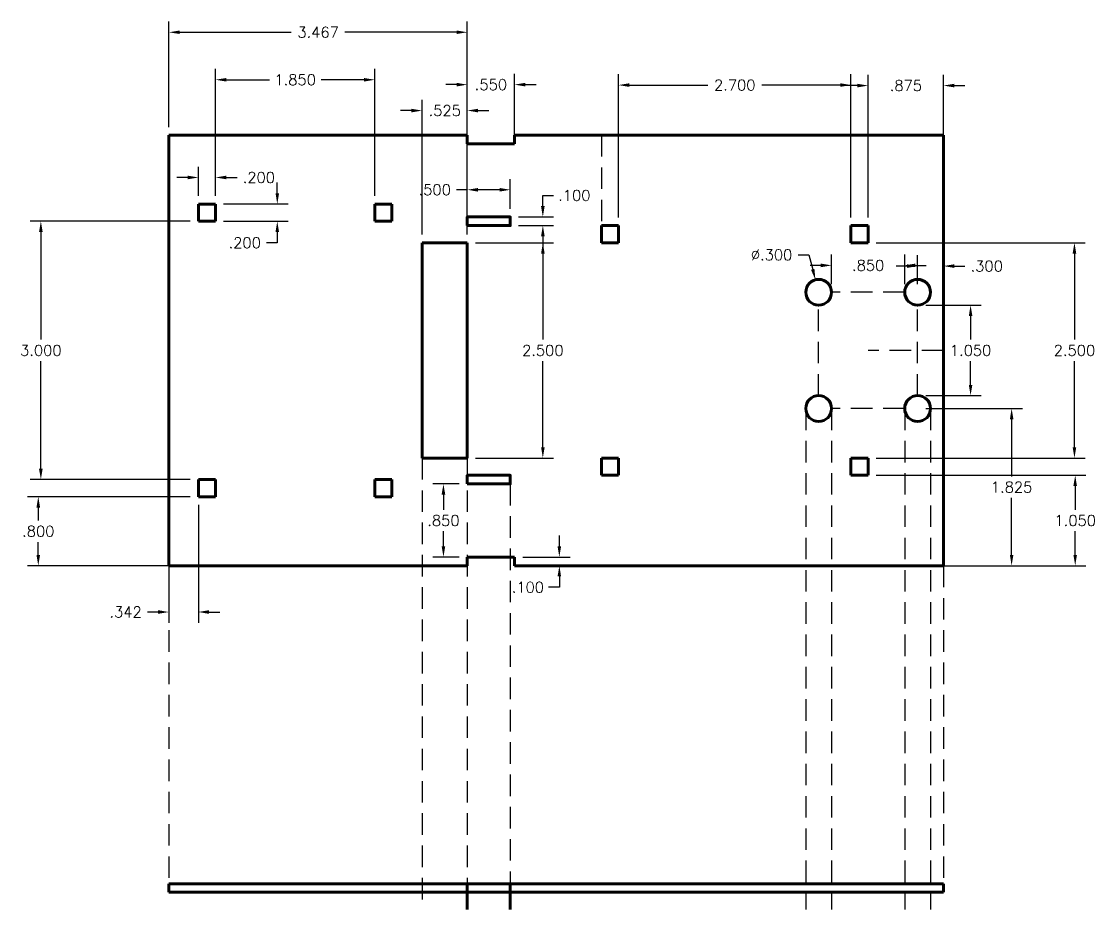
# Model space of a CAD drawing. Header units: inches. Extents: x 3 to 146, y -11 to 37.
# Drawn here: x 73.27 to 85.74, y 15.88 to 26.2 of the extents above; entities that cross this region are included whole.
import ezdxf

# ---------------------------------------------------------------- set-up
doc = ezdxf.new("R2010")
doc.units = ezdxf.units.IN
doc.header["$MEASUREMENT"] = 0
doc.linetypes.add('HIDDEN', pattern=[0.375, 0.25, -0.125])
doc.layers.get('Defpoints').update_dxf_attribs({"lineweight": 30})
doc.layers.add('1.007_TEXT_AND_DIMENSIONS', color=7, linetype='HIDDEN', lineweight=30)
doc.layers.add('1.011_OBJECT', color=11, linetype='Continuous', lineweight=60)
doc.styles.add('ME102-simplex', font='simplex.shx')
doc.dimstyles.new('ME102-inch', dxfattribs={"dimtxt": 0.125, "dimasz": 0.125, "dimexe": 0.125, "dimexo": 0.09375, "dimgap": 0.0625, "dimtad": 0, "dimtih": 1, "dimtoh": 1, "dimdec": 3, "dimzin": 4, "dimdsep": 46, "dimtxsty": 'ME102-simplex', "dimcen": 0, "dimadec": 3, "dimazin": 0, "dimtfac": 1, "dimtdec": 3, "dimtofl": 0, "dimtmove": 0, "dimatfit": 3, "dimfxl": 1, "dimtolj": 1, "dimtzin": 4, "dimarcsym": 0})

# ---------------------------------------------------------------- blocks, each defined once
blk = doc.blocks.new('*D6')
at = {"layer": '1.007_TEXT_AND_DIMENSIONS', "color": 0, "linetype": 'ByBlock', "lineweight": -2, "transparency": 16777216}
for p, q in [((75.322, 24.171), (75.322, 24.51)), ((75.522, 24.171), (75.522, 24.51)), ((75.197, 24.385), (75.072, 24.385)), ((75.647, 24.385), (75.772, 24.385))]:
    blk.add_line(p, q, dxfattribs=at)
at = {"layer": '1.007_TEXT_AND_DIMENSIONS', "color": 0, "transparency": 16777216}
for points in [[(75.197, 24.406), (75.197, 24.364), (75.322, 24.385)], [(75.647, 24.406), (75.647, 24.364), (75.522, 24.385)]]:
    blk.add_solid(points, dxfattribs=at)
at = {"layer": 'Defpoints', "color": 0, "transparency": 16777216}
for p in [(75.522, 24.385), (75.322, 24.077), (75.522, 24.077)]:
    blk.add_point(p, dxfattribs=at)
at = {"layer": '1.007_TEXT_AND_DIMENSIONS', "color": 0, "transparency": 16777216, "insert": (76.025, 24.385), "char_height": 0.125, "attachment_point": 5, "style": 'ME102-simplex'}
blk.add_mtext('\\A1;.200', dxfattribs=at)
blk = doc.blocks.new('*D7')
at = {"layer": '1.007_TEXT_AND_DIMENSIONS', "color": 0, "linetype": 'ByBlock', "lineweight": -2, "transparency": 16777216}
for p, q in [((76.239, 24.202), (76.239, 24.327)), ((75.616, 24.077), (76.364, 24.077)), ((75.616, 23.877), (76.364, 23.877)), ((76.239, 23.752), (76.239, 23.627)), ((76.239, 23.627), (76.114, 23.627))]:
    blk.add_line(p, q, dxfattribs=at)
at = {"layer": '1.007_TEXT_AND_DIMENSIONS', "color": 0, "transparency": 16777216}
for points in [[(76.219, 24.202), (76.26, 24.202), (76.239, 24.077)], [(76.219, 23.752), (76.26, 23.752), (76.239, 23.877)]]:
    blk.add_solid(points, dxfattribs=at)
at = {"layer": 'Defpoints', "color": 0, "transparency": 16777216}
for p in [(75.522, 24.077), (75.522, 23.877), (76.239, 23.877)]:
    blk.add_point(p, dxfattribs=at)
at = {"layer": '1.007_TEXT_AND_DIMENSIONS', "color": 0, "transparency": 16777216, "insert": (75.861, 23.627), "char_height": 0.125, "attachment_point": 5, "style": 'ME102-simplex'}
blk.add_mtext('\\A1;.200', dxfattribs=at)
blk = doc.blocks.new('*D8')
at = {"layer": '1.007_TEXT_AND_DIMENSIONS', "color": 0, "linetype": 'ByBlock', "lineweight": -2, "transparency": 16777216}
for p, q in [((77.922, 23.721), (77.922, 25.287)), ((78.447, 23.721), (78.447, 25.287)), ((77.797, 25.162), (77.672, 25.162)), ((78.572, 25.162), (78.697, 25.162))]:
    blk.add_line(p, q, dxfattribs=at)
at = {"layer": '1.007_TEXT_AND_DIMENSIONS', "color": 0, "transparency": 16777216}
for points in [[(77.797, 25.183), (77.797, 25.141), (77.922, 25.162)], [(78.572, 25.183), (78.572, 25.141), (78.447, 25.162)]]:
    blk.add_solid(points, dxfattribs=at)
at = {"layer": 'Defpoints', "color": 0, "transparency": 16777216}
for p in [(78.447, 25.162), (77.922, 23.627), (78.447, 23.627)]:
    blk.add_point(p, dxfattribs=at)
at = {"layer": '1.007_TEXT_AND_DIMENSIONS', "color": 0, "transparency": 16777216, "insert": (78.185, 25.162), "char_height": 0.125, "attachment_point": 5, "style": 'ME102-simplex'}
blk.add_mtext('\\A1;.525', dxfattribs=at)
blk = doc.blocks.new('*D9')
at = {"layer": '1.007_TEXT_AND_DIMENSIONS', "color": 0, "linetype": 'ByBlock', "lineweight": -2, "transparency": 16777216}
for p, q in [((78.541, 23.627), (79.45, 23.627)), ((79.325, 23.502), (79.325, 22.502)), ((79.325, 21.252), (79.325, 22.252)), ((78.541, 21.127), (79.45, 21.127))]:
    blk.add_line(p, q, dxfattribs=at)
at = {"layer": '1.007_TEXT_AND_DIMENSIONS', "color": 0, "transparency": 16777216}
for points in [[(79.305, 23.502), (79.346, 23.502), (79.325, 23.627)], [(79.305, 21.252), (79.346, 21.252), (79.325, 21.127)]]:
    blk.add_solid(points, dxfattribs=at)
at = {"layer": 'Defpoints', "color": 0, "transparency": 16777216}
for p in [(78.447, 23.627), (79.325, 23.627), (78.447, 21.127)]:
    blk.add_point(p, dxfattribs=at)
at = {"layer": '1.007_TEXT_AND_DIMENSIONS', "color": 0, "transparency": 16777216, "insert": (79.325, 22.377), "char_height": 0.125, "attachment_point": 5, "style": 'ME102-simplex'}
blk.add_mtext('\\A1;2.500', dxfattribs=at)
blk = doc.blocks.new('*D10')
at = {"layer": '1.007_TEXT_AND_DIMENSIONS', "color": 0, "linetype": 'ByBlock', "lineweight": -2, "transparency": 16777216}
for p, q in [((79.325, 24.052), (79.325, 24.177)), ((79.325, 24.177), (79.45, 24.177)), ((79.041, 23.927), (79.45, 23.927)), ((79.041, 23.827), (79.45, 23.827)), ((79.325, 23.702), (79.325, 23.577))]:
    blk.add_line(p, q, dxfattribs=at)
at = {"layer": '1.007_TEXT_AND_DIMENSIONS', "color": 0, "transparency": 16777216}
for points in [[(79.304, 24.052), (79.346, 24.052), (79.325, 23.927)], [(79.304, 23.702), (79.346, 23.702), (79.325, 23.827)]]:
    blk.add_solid(points, dxfattribs=at)
at = {"layer": 'Defpoints', "color": 0, "transparency": 16777216}
for p in [(78.947, 23.927), (78.947, 23.827), (79.325, 23.927)]:
    blk.add_point(p, dxfattribs=at)
at = {"layer": '1.007_TEXT_AND_DIMENSIONS', "color": 0, "transparency": 16777216, "insert": (79.691, 24.177), "char_height": 0.125, "attachment_point": 5, "style": 'ME102-simplex'}
blk.add_mtext('\\A1;.100', dxfattribs=at)
blk = doc.blocks.new('*D11')
at = {"layer": '1.007_TEXT_AND_DIMENSIONS', "color": 0, "linetype": 'ByBlock', "lineweight": -2, "transparency": 16777216}
for p, q in [((78.447, 24.021), (78.447, 24.367)), ((78.947, 24.021), (78.947, 24.367)), ((78.447, 24.242), (78.322, 24.242)), ((78.822, 24.242), (78.572, 24.242))]:
    blk.add_line(p, q, dxfattribs=at)
at = {"layer": '1.007_TEXT_AND_DIMENSIONS', "color": 0, "transparency": 16777216}
for points in [[(78.572, 24.263), (78.572, 24.221), (78.447, 24.242)], [(78.822, 24.263), (78.822, 24.221), (78.947, 24.242)]]:
    blk.add_solid(points, dxfattribs=at)
at = {"layer": 'Defpoints', "color": 0, "transparency": 16777216}
for p in [(78.447, 24.242), (78.447, 23.927), (78.947, 23.927)]:
    blk.add_point(p, dxfattribs=at)
at = {"layer": '1.007_TEXT_AND_DIMENSIONS', "color": 0, "transparency": 16777216, "insert": (78.069, 24.242), "char_height": 0.125, "attachment_point": 5, "style": 'ME102-simplex'}
blk.add_mtext('\\A1;.500', dxfattribs=at)
blk = doc.blocks.new('*D12')
at = {"layer": '1.007_TEXT_AND_DIMENSIONS', "color": 0, "linetype": 'ByBlock', "lineweight": -2, "transparency": 16777216}
for p, q in [((82.292, 23.487), (82.417, 23.487)), ((82.417, 23.487), (82.461, 23.318))]:
    blk.add_line(p, q, dxfattribs=at)
at = {"layer": '1.007_TEXT_AND_DIMENSIONS', "color": 0, "transparency": 16777216}
blk.add_solid([(82.481, 23.323), (82.441, 23.313), (82.492, 23.197)], dxfattribs=at)
at = {"layer": 'Defpoints', "color": 0, "transparency": 16777216}
for p in [(82.492, 23.197), (82.568, 22.907)]:
    blk.add_point(p, dxfattribs=at)
at = {"layer": '1.007_TEXT_AND_DIMENSIONS', "color": 0, "transparency": 16777216, "insert": (81.983, 23.487), "char_height": 0.125, "attachment_point": 5, "style": 'ME102-simplex'}
blk.add_mtext('\\A1;∅.300', dxfattribs=at)
blk = doc.blocks.new('*D13')
at = {"layer": '1.007_TEXT_AND_DIMENSIONS', "color": 0, "linetype": 'ByBlock', "lineweight": -2, "transparency": 16777216}
for p, q in [((82.68, 23.146), (82.68, 23.489)), ((83.53, 23.146), (83.53, 23.489)), ((82.555, 23.364), (82.43, 23.364)), ((83.655, 23.364), (83.78, 23.364))]:
    blk.add_line(p, q, dxfattribs=at)
at = {"layer": '1.007_TEXT_AND_DIMENSIONS', "color": 0, "transparency": 16777216}
for points in [[(82.555, 23.385), (82.555, 23.343), (82.68, 23.364)], [(83.655, 23.385), (83.655, 23.343), (83.53, 23.364)]]:
    blk.add_solid(points, dxfattribs=at)
at = {"layer": 'Defpoints', "color": 0, "transparency": 16777216}
for p in [(82.68, 23.364), (82.68, 23.052), (83.53, 23.052)]:
    blk.add_point(p, dxfattribs=at)
at = {"layer": '1.007_TEXT_AND_DIMENSIONS', "color": 0, "transparency": 16777216, "insert": (83.105, 23.364), "char_height": 0.125, "attachment_point": 5, "style": 'ME102-simplex'}
blk.add_mtext('\\A1;.850', dxfattribs=at)
blk = doc.blocks.new('*D14')
at = {"layer": '1.007_TEXT_AND_DIMENSIONS', "color": 0, "linetype": 'ByBlock', "lineweight": -2, "transparency": 16777216}
for p, q in [((83.774, 22.902), (84.42, 22.902)), ((84.295, 22.777), (84.295, 22.502)), ((84.295, 21.977), (84.295, 22.252)), ((83.774, 21.852), (84.42, 21.852))]:
    blk.add_line(p, q, dxfattribs=at)
at = {"layer": '1.007_TEXT_AND_DIMENSIONS', "color": 0, "transparency": 16777216}
for points in [[(84.275, 22.777), (84.316, 22.777), (84.295, 22.902)], [(84.275, 21.977), (84.316, 21.977), (84.295, 21.852)]]:
    blk.add_solid(points, dxfattribs=at)
at = {"layer": 'Defpoints', "color": 0, "transparency": 16777216}
for p in [(83.68, 22.902), (84.295, 22.902), (83.68, 21.852)]:
    blk.add_point(p, dxfattribs=at)
at = {"layer": '1.007_TEXT_AND_DIMENSIONS', "color": 0, "transparency": 16777216, "insert": (84.295, 22.377), "char_height": 0.125, "attachment_point": 5, "style": 'ME102-simplex'}
blk.add_mtext('\\A1;1.050', dxfattribs=at)
blk = doc.blocks.new('*D15')
at = {"layer": '1.007_TEXT_AND_DIMENSIONS', "color": 0, "linetype": 'ByBlock', "lineweight": -2, "transparency": 16777216}
for p, q in [((79.517, 20.102), (79.517, 20.227)), ((79.091, 19.977), (79.642, 19.977)), ((79.091, 19.877), (79.642, 19.877)), ((79.517, 19.752), (79.517, 19.627)), ((79.517, 19.627), (79.392, 19.627))]:
    blk.add_line(p, q, dxfattribs=at)
at = {"layer": '1.007_TEXT_AND_DIMENSIONS', "color": 0, "transparency": 16777216}
for points in [[(79.496, 20.102), (79.537, 20.102), (79.517, 19.977)], [(79.496, 19.752), (79.537, 19.752), (79.517, 19.877)]]:
    blk.add_solid(points, dxfattribs=at)
at = {"layer": 'Defpoints', "color": 0, "transparency": 16777216}
for p in [(78.997, 19.977), (78.997, 19.877), (79.517, 19.877)]:
    blk.add_point(p, dxfattribs=at)
at = {"layer": '1.007_TEXT_AND_DIMENSIONS', "color": 0, "transparency": 16777216, "insert": (79.151, 19.627), "char_height": 0.125, "attachment_point": 5, "style": 'ME102-simplex'}
blk.add_mtext('\\A1;.100', dxfattribs=at)
blk = doc.blocks.new('*D16')
at = {"layer": '1.007_TEXT_AND_DIMENSIONS', "color": 0, "linetype": 'ByBlock', "lineweight": -2, "transparency": 16777216}
for p, q in [((78.447, 24.871), (78.447, 25.588)), ((78.997, 24.871), (78.997, 25.588)), ((78.322, 25.463), (78.197, 25.463)), ((79.122, 25.463), (79.247, 25.463))]:
    blk.add_line(p, q, dxfattribs=at)
at = {"layer": '1.007_TEXT_AND_DIMENSIONS', "color": 0, "transparency": 16777216}
for points in [[(78.322, 25.484), (78.322, 25.442), (78.447, 25.463)], [(79.122, 25.484), (79.122, 25.442), (78.997, 25.463)]]:
    blk.add_solid(points, dxfattribs=at)
at = {"layer": 'Defpoints', "color": 0, "transparency": 16777216}
for p in [(78.447, 25.463), (78.447, 24.777), (78.997, 24.777)]:
    blk.add_point(p, dxfattribs=at)
at = {"layer": '1.007_TEXT_AND_DIMENSIONS', "color": 0, "transparency": 16777216, "insert": (78.722, 25.463), "char_height": 0.125, "attachment_point": 5, "style": 'ME102-simplex'}
blk.add_mtext('\\A1;.550', dxfattribs=at)
blk = doc.blocks.new('*D17')
at = {"layer": '1.007_TEXT_AND_DIMENSIONS', "color": 0, "linetype": 'ByBlock', "lineweight": -2, "transparency": 16777216}
for p, q in [((83.68, 23.146), (83.68, 23.481)), ((83.98, 23.146), (83.98, 23.481)), ((83.555, 23.356), (83.43, 23.356)), ((84.105, 23.356), (84.23, 23.356))]:
    blk.add_line(p, q, dxfattribs=at)
at = {"layer": '1.007_TEXT_AND_DIMENSIONS', "color": 0, "transparency": 16777216}
for points in [[(83.555, 23.377), (83.555, 23.335), (83.68, 23.356)], [(84.105, 23.377), (84.105, 23.335), (83.98, 23.356)]]:
    blk.add_solid(points, dxfattribs=at)
at = {"layer": 'Defpoints', "color": 0, "transparency": 16777216}
for p in [(83.98, 23.356), (83.68, 23.052), (83.98, 23.052)]:
    blk.add_point(p, dxfattribs=at)
at = {"layer": '1.007_TEXT_AND_DIMENSIONS', "color": 0, "transparency": 16777216, "insert": (84.483, 23.356), "char_height": 0.125, "attachment_point": 5, "style": 'ME102-simplex'}
blk.add_mtext('\\A1;.300', dxfattribs=at)
blk = doc.blocks.new('*D18')
at = {"layer": '1.007_TEXT_AND_DIMENSIONS', "color": 0, "linetype": 'ByBlock', "lineweight": -2, "transparency": 16777216}
for p, q in [((75.228, 23.877), (73.367, 23.877)), ((73.492, 23.752), (73.492, 22.502)), ((73.492, 21.002), (73.492, 22.252)), ((75.228, 20.877), (73.367, 20.877))]:
    blk.add_line(p, q, dxfattribs=at)
at = {"layer": '1.007_TEXT_AND_DIMENSIONS', "color": 0, "transparency": 16777216}
for points in [[(73.471, 23.752), (73.513, 23.752), (73.492, 23.877)], [(73.471, 21.002), (73.513, 21.002), (73.492, 20.877)]]:
    blk.add_solid(points, dxfattribs=at)
at = {"layer": 'Defpoints', "color": 0, "transparency": 16777216}
for p in [(73.492, 23.877), (75.322, 23.877), (75.322, 20.877)]:
    blk.add_point(p, dxfattribs=at)
at = {"layer": '1.007_TEXT_AND_DIMENSIONS', "color": 0, "transparency": 16777216, "insert": (73.492, 22.377), "char_height": 0.125, "attachment_point": 5, "style": 'ME102-simplex'}
blk.add_mtext('\\A1;3.000', dxfattribs=at)
blk = doc.blocks.new('*D19')
at = {"layer": '1.007_TEXT_AND_DIMENSIONS', "color": 0, "linetype": 'ByBlock', "lineweight": -2, "transparency": 16777216}
for p, q in [((75.522, 24.171), (75.522, 25.645)), ((77.372, 24.171), (77.372, 25.645)), ((75.647, 25.52), (76.147, 25.52)), ((77.247, 25.52), (76.748, 25.52))]:
    blk.add_line(p, q, dxfattribs=at)
at = {"layer": '1.007_TEXT_AND_DIMENSIONS', "color": 0, "transparency": 16777216}
for points in [[(75.647, 25.54), (75.647, 25.499), (75.522, 25.52)], [(77.247, 25.54), (77.247, 25.499), (77.372, 25.52)]]:
    blk.add_solid(points, dxfattribs=at)
at = {"layer": 'Defpoints', "color": 0, "transparency": 16777216}
for p in [(77.372, 25.52), (75.522, 24.077), (77.372, 24.077)]:
    blk.add_point(p, dxfattribs=at)
at = {"layer": '1.007_TEXT_AND_DIMENSIONS', "color": 0, "transparency": 16777216, "insert": (76.447, 25.52), "char_height": 0.125, "attachment_point": 5, "style": 'ME102-simplex'}
blk.add_mtext('\\A1;1.850', dxfattribs=at)
blk = doc.blocks.new('*D20')
at = {"layer": '1.007_TEXT_AND_DIMENSIONS', "color": 0, "linetype": 'ByBlock', "lineweight": -2, "transparency": 16777216}
for p, q in [((80.205, 23.921), (80.205, 25.583)), ((82.905, 23.921), (82.905, 25.583)), ((80.33, 25.458), (81.243, 25.458)), ((82.78, 25.458), (81.868, 25.458))]:
    blk.add_line(p, q, dxfattribs=at)
at = {"layer": '1.007_TEXT_AND_DIMENSIONS', "color": 0, "transparency": 16777216}
for points in [[(80.33, 25.479), (80.33, 25.437), (80.205, 25.458)], [(82.78, 25.479), (82.78, 25.437), (82.905, 25.458)]]:
    blk.add_solid(points, dxfattribs=at)
at = {"layer": 'Defpoints', "color": 0, "transparency": 16777216}
for p in [(82.905, 25.458), (80.205, 23.827), (82.905, 23.827)]:
    blk.add_point(p, dxfattribs=at)
at = {"layer": '1.007_TEXT_AND_DIMENSIONS', "color": 0, "transparency": 16777216, "insert": (81.555, 25.458), "char_height": 0.125, "attachment_point": 5, "style": 'ME102-simplex'}
blk.add_mtext('\\A1;2.700', dxfattribs=at)
blk = doc.blocks.new('*D21')
at = {"layer": '1.007_TEXT_AND_DIMENSIONS', "color": 0, "linetype": 'ByBlock', "lineweight": -2, "transparency": 16777216}
for p, q in [((83.199, 23.627), (85.627, 23.627)), ((85.502, 23.502), (85.502, 22.502)), ((85.502, 21.252), (85.502, 22.252)), ((83.199, 21.127), (85.627, 21.127))]:
    blk.add_line(p, q, dxfattribs=at)
at = {"layer": '1.007_TEXT_AND_DIMENSIONS', "color": 0, "transparency": 16777216}
for points in [[(85.481, 23.502), (85.523, 23.502), (85.502, 23.627)], [(85.481, 21.252), (85.523, 21.252), (85.502, 21.127)]]:
    blk.add_solid(points, dxfattribs=at)
at = {"layer": 'Defpoints', "color": 0, "transparency": 16777216}
for p in [(83.105, 23.627), (85.502, 23.627), (83.105, 21.127)]:
    blk.add_point(p, dxfattribs=at)
at = {"layer": '1.007_TEXT_AND_DIMENSIONS', "color": 0, "transparency": 16777216, "insert": (85.502, 22.377), "char_height": 0.125, "attachment_point": 5, "style": 'ME102-simplex'}
blk.add_mtext('\\A1;2.500', dxfattribs=at)
blk = doc.blocks.new('*D22')
at = {"layer": '1.007_TEXT_AND_DIMENSIONS', "color": 0, "linetype": 'ByBlock', "lineweight": -2, "transparency": 16777216}
for p, q in [((83.105, 23.921), (83.105, 25.577)), ((83.98, 23.921), (83.98, 25.577)), ((82.98, 25.452), (82.855, 25.452)), ((84.105, 25.452), (84.23, 25.452))]:
    blk.add_line(p, q, dxfattribs=at)
at = {"layer": '1.007_TEXT_AND_DIMENSIONS', "color": 0, "transparency": 16777216}
for points in [[(82.98, 25.473), (82.98, 25.431), (83.105, 25.452)], [(84.105, 25.473), (84.105, 25.431), (83.98, 25.452)]]:
    blk.add_solid(points, dxfattribs=at)
at = {"layer": 'Defpoints', "color": 0, "transparency": 16777216}
for p in [(83.98, 25.452), (83.105, 23.827), (83.98, 23.827)]:
    blk.add_point(p, dxfattribs=at)
at = {"layer": '1.007_TEXT_AND_DIMENSIONS', "color": 0, "transparency": 16777216, "insert": (83.543, 25.452), "char_height": 0.125, "attachment_point": 5, "style": 'ME102-simplex'}
blk.add_mtext('\\A1;.875', dxfattribs=at)
blk = doc.blocks.new('*D23')
at = {"layer": '1.007_TEXT_AND_DIMENSIONS', "color": 0, "linetype": 'ByBlock', "lineweight": -2, "transparency": 16777216}
for p, q in [((83.199, 20.927), (85.636, 20.927)), ((85.511, 20.802), (85.511, 20.527)), ((85.511, 20.002), (85.511, 20.277)), ((83.199, 19.877), (85.636, 19.877))]:
    blk.add_line(p, q, dxfattribs=at)
at = {"layer": '1.007_TEXT_AND_DIMENSIONS', "color": 0, "transparency": 16777216}
for points in [[(85.49, 20.802), (85.531, 20.802), (85.511, 20.927)], [(85.49, 20.002), (85.531, 20.002), (85.511, 19.877)]]:
    blk.add_solid(points, dxfattribs=at)
at = {"layer": 'Defpoints', "color": 0, "transparency": 16777216}
for p in [(83.105, 20.927), (83.105, 19.877), (85.511, 19.877)]:
    blk.add_point(p, dxfattribs=at)
at = {"layer": '1.007_TEXT_AND_DIMENSIONS', "color": 0, "transparency": 16777216, "insert": (85.511, 20.402), "char_height": 0.125, "attachment_point": 5, "style": 'ME102-simplex'}
blk.add_mtext('\\A1;1.050', dxfattribs=at)
blk = doc.blocks.new('*D24')
at = {"layer": '1.007_TEXT_AND_DIMENSIONS', "color": 0, "linetype": 'ByBlock', "lineweight": -2, "transparency": 16777216}
for p, q in [((74.98, 20.583), (74.98, 19.214)), ((75.322, 20.583), (75.322, 19.214)), ((74.855, 19.339), (74.73, 19.339)), ((75.447, 19.339), (75.572, 19.339))]:
    blk.add_line(p, q, dxfattribs=at)
at = {"layer": '1.007_TEXT_AND_DIMENSIONS', "color": 0, "transparency": 16777216}
for points in [[(74.855, 19.36), (74.855, 19.318), (74.98, 19.339)], [(75.447, 19.36), (75.447, 19.318), (75.322, 19.339)]]:
    blk.add_solid(points, dxfattribs=at)
at = {"layer": 'Defpoints', "color": 0, "transparency": 16777216}
for p in [(74.98, 20.677), (75.322, 20.677), (74.98, 19.339)]:
    blk.add_point(p, dxfattribs=at)
at = {"layer": '1.007_TEXT_AND_DIMENSIONS', "color": 0, "transparency": 16777216, "insert": (74.477, 19.339), "char_height": 0.125, "attachment_point": 5, "style": 'ME102-simplex'}
blk.add_mtext('\\A1;.342', dxfattribs=at)
blk = doc.blocks.new('*D25')
at = {"layer": '1.007_TEXT_AND_DIMENSIONS', "color": 0, "linetype": 'ByBlock', "lineweight": -2, "transparency": 16777216}
for p, q in [((74.98, 24.971), (74.98, 26.196)), ((78.447, 24.971), (78.447, 26.196)), ((75.105, 26.071), (76.401, 26.071)), ((78.322, 26.071), (77.026, 26.071))]:
    blk.add_line(p, q, dxfattribs=at)
at = {"layer": '1.007_TEXT_AND_DIMENSIONS', "color": 0, "transparency": 16777216}
for points in [[(75.105, 26.092), (75.105, 26.051), (74.98, 26.071)], [(78.322, 26.092), (78.322, 26.051), (78.447, 26.071)]]:
    blk.add_solid(points, dxfattribs=at)
at = {"layer": 'Defpoints', "color": 0, "transparency": 16777216}
for p in [(78.447, 26.071), (74.98, 24.877), (78.447, 24.877)]:
    blk.add_point(p, dxfattribs=at)
at = {"layer": '1.007_TEXT_AND_DIMENSIONS', "color": 0, "transparency": 16777216, "insert": (76.714, 26.071), "char_height": 0.125, "attachment_point": 5, "style": 'ME102-simplex'}
blk.add_mtext('\\A1;3.467', dxfattribs=at)
blk = doc.blocks.new('*D26')
at = {"layer": '1.007_TEXT_AND_DIMENSIONS', "color": 0, "linetype": 'ByBlock', "lineweight": -2, "transparency": 16777216}
for p, q in [((75.228, 20.677), (73.337, 20.677)), ((73.462, 20.552), (73.462, 20.402)), ((73.462, 20.002), (73.462, 20.152)), ((75.228, 19.877), (73.337, 19.877))]:
    blk.add_line(p, q, dxfattribs=at)
at = {"layer": '1.007_TEXT_AND_DIMENSIONS', "color": 0, "transparency": 16777216}
for points in [[(73.441, 20.552), (73.483, 20.552), (73.462, 20.677)], [(73.441, 20.002), (73.483, 20.002), (73.462, 19.877)]]:
    blk.add_solid(points, dxfattribs=at)
at = {"layer": 'Defpoints', "color": 0, "transparency": 16777216}
for p in [(75.322, 20.677), (73.462, 19.877), (75.322, 19.877)]:
    blk.add_point(p, dxfattribs=at)
at = {"layer": '1.007_TEXT_AND_DIMENSIONS', "color": 0, "transparency": 16777216, "insert": (73.462, 20.277), "char_height": 0.125, "attachment_point": 5, "style": 'ME102-simplex'}
blk.add_mtext('\\A1;.800', dxfattribs=at)
blk = doc.blocks.new('*D27')
at = {"layer": '1.007_TEXT_AND_DIMENSIONS', "color": 0, "linetype": 'ByBlock', "lineweight": -2, "transparency": 16777216}
for p, q in [((78.353, 20.827), (78.045, 20.827)), ((78.17, 20.702), (78.17, 20.527)), ((78.17, 20.102), (78.17, 20.277)), ((78.353, 19.977), (78.045, 19.977))]:
    blk.add_line(p, q, dxfattribs=at)
at = {"layer": '1.007_TEXT_AND_DIMENSIONS', "color": 0, "transparency": 16777216}
for points in [[(78.149, 20.702), (78.191, 20.702), (78.17, 20.827)], [(78.149, 20.102), (78.191, 20.102), (78.17, 19.977)]]:
    blk.add_solid(points, dxfattribs=at)
at = {"layer": 'Defpoints', "color": 0, "transparency": 16777216}
for p in [(78.447, 20.827), (78.17, 19.977), (78.447, 19.977)]:
    blk.add_point(p, dxfattribs=at)
at = {"layer": '1.007_TEXT_AND_DIMENSIONS', "color": 0, "transparency": 16777216, "insert": (78.17, 20.402), "char_height": 0.125, "attachment_point": 5, "style": 'ME102-simplex'}
blk.add_mtext('\\A1;.850', dxfattribs=at)
blk = doc.blocks.new('*D28')
at = {"layer": '1.007_TEXT_AND_DIMENSIONS', "color": 0, "linetype": 'ByBlock', "lineweight": -2, "transparency": 16777216}
for p, q in [((83.774, 21.702), (84.897, 21.702)), ((84.772, 21.577), (84.772, 20.914)), ((84.772, 20.002), (84.772, 20.664)), ((83.774, 19.877), (84.897, 19.877))]:
    blk.add_line(p, q, dxfattribs=at)
at = {"layer": '1.007_TEXT_AND_DIMENSIONS', "color": 0, "transparency": 16777216}
for points in [[(84.752, 21.577), (84.793, 21.577), (84.772, 21.702)], [(84.752, 20.002), (84.793, 20.002), (84.772, 19.877)]]:
    blk.add_solid(points, dxfattribs=at)
at = {"layer": 'Defpoints', "color": 0, "transparency": 16777216}
for p in [(83.68, 21.702), (83.68, 19.877), (84.772, 19.877)]:
    blk.add_point(p, dxfattribs=at)
at = {"layer": '1.007_TEXT_AND_DIMENSIONS', "color": 0, "transparency": 16777216, "insert": (84.772, 20.789), "char_height": 0.125, "attachment_point": 5, "style": 'ME102-simplex'}
blk.add_mtext('\\A1;1.825', dxfattribs=at)

msp = doc.modelspace()

# ---------------------------------------------------------------- linework, layer by layer
at = {"layer": '1.007_TEXT_AND_DIMENSIONS'}
for p, q in [((80.005, 24.8768), (80.005, 23.8268)), ((83.53, 23.0518), (82.68, 23.0518)), ((82.53, 21.8518), (82.53, 22.9018)), ((83.68, 21.8518), (83.68, 22.9018)), ((83.98, 22.3768), (83.105, 22.3768)), ((82.38, 21.7018), (82.38, 15.8844)), ((83.53, 21.7018), (82.68, 21.7018)), ((82.68, 21.7018), (82.68, 15.8844)), ((83.53, 21.7018), (83.53, 15.8844)), ((83.83, 21.7018), (83.83, 15.8844)), ((77.9221, 21.1268), (77.9221, 15.8844)), ((78.4471, 21.1268), (78.4471, 16.1844)), ((78.9471, 20.8268), (78.9471, 16.1844)), ((74.98, 19.8768), (74.98, 16.1844)), ((83.98, 19.8768), (83.98, 16.1844))]:
    msp.add_line(p, q, dxfattribs=at)
at = {"layer": '1.011_OBJECT'}
for p, q in [((74.98, 19.8768), (74.98, 24.8768)), ((74.98, 24.8768), (78.4471, 24.8768)), ((78.4471, 24.7768), (78.4471, 24.8768)), ((78.9971, 24.7768), (78.9971, 24.8768)), ((78.9971, 24.8768), (83.98, 24.8768)), ((83.98, 24.8768), (83.98, 19.8768)), ((78.9971, 24.7768), (78.4471, 24.7768)), ((75.3221, 23.8768), (75.3221, 24.0768)), ((75.3221, 24.0768), (75.5221, 24.0768)), ((75.5221, 24.0768), (75.5221, 23.8768)), ((77.3721, 23.8768), (77.3721, 24.0768)), ((77.3721, 24.0768), (77.5721, 24.0768)), ((77.5721, 24.0768), (77.5721, 23.8768)), ((75.5221, 23.8768), (75.3221, 23.8768)), ((77.5721, 23.8768), (77.3721, 23.8768)), ((80.005, 23.6268), (80.005, 23.8268)), ((80.005, 23.8268), (80.205, 23.8268)), ((80.205, 23.8268), (80.205, 23.6268)), ((82.905, 23.6268), (82.905, 23.8268)), ((82.905, 23.8268), (83.105, 23.8268)), ((83.105, 23.8268), (83.105, 23.6268)), ((77.9221, 23.6268), (78.4471, 23.6268)), ((77.9221, 22.3768), (77.9221, 23.6268)), ((78.4471, 21.1268), (78.4471, 23.6268)), ((80.205, 23.6268), (80.005, 23.6268)), ((83.105, 23.6268), (82.905, 23.6268)), ((77.9221, 21.1268), (77.9221, 22.3768)), ((77.9221, 21.1268), (78.4471, 21.1268)), ((80.005, 20.9268), (80.005, 21.1268)), ((80.005, 21.1268), (80.205, 21.1268)), ((80.205, 21.1268), (80.205, 20.9268)), ((82.905, 20.9268), (82.905, 21.1268)), ((82.905, 21.1268), (83.105, 21.1268)), ((83.105, 21.1268), (83.105, 20.9268)), ((75.3221, 20.6768), (75.3221, 20.8768)), ((75.3221, 20.8768), (75.5221, 20.8768)), ((75.5221, 20.8768), (75.5221, 20.6768)), ((77.3721, 20.6768), (77.3721, 20.8768)), ((77.3721, 20.8768), (77.5721, 20.8768)), ((77.5721, 20.8768), (77.5721, 20.6768)), ((80.205, 20.9268), (80.005, 20.9268)), ((83.105, 20.9268), (82.905, 20.9268)), ((75.5221, 20.6768), (75.3221, 20.6768)), ((77.5721, 20.6768), (77.3721, 20.6768)), ((78.4471, 19.9768), (78.9971, 19.9768)), ((78.4471, 19.9768), (78.4471, 19.8768)), ((78.9971, 19.9768), (78.9971, 19.8768)), ((78.4471, 19.8768), (74.98, 19.8768)), ((83.98, 19.8768), (78.9971, 19.8768)), ((74.98, 16.1844), (83.98, 16.1844)), ((74.98, 16.0844), (74.98, 16.1844)), ((78.4471, 16.1844), (78.4471, 15.8844)), ((78.9471, 16.1844), (78.9471, 15.8844)), ((83.98, 16.0844), (83.98, 16.1844)), ((74.98, 16.0844), (83.98, 16.0844))]:
    msp.add_line(p, q, dxfattribs=at)
for points in [[(78.4471, 23.8268), (78.9471, 23.8268), (78.9471, 23.9268), (78.4471, 23.9268)], [(78.4471, 20.8268), (78.9471, 20.8268), (78.9471, 20.9268), (78.4471, 20.9268)]]:
    msp.add_lwpolyline(points, close=True, dxfattribs=at)
for centre in [(82.53, 23.0518), (83.68, 23.0518), (82.53, 21.7018), (83.68, 21.7018)]:
    msp.add_circle(centre, 0.15, dxfattribs=at)

# ---------------------------------------------------------------- dimensions: what is measured, and where the dimension line sits
at = {"layer": '1.007_TEXT_AND_DIMENSIONS'}
for base, p1, p2, picture, middle in [((78.4471, 26.0715), (74.98, 24.8768), (78.4471, 24.8768), '*D25', (76.7135, 26.0715)), ((77.3721, 25.5195), (75.5221, 24.0768), (77.3721, 24.0768), '*D19', (76.4471, 25.5195)), ((78.4471, 25.4633), (78.9971, 24.7768), (78.4471, 24.7768), '*D16', (78.7221, 25.4633)), ((82.905, 25.4579), (80.205, 23.8268), (82.905, 23.8268), '*D20', (81.555, 25.4579)), ((83.98, 25.4523), (83.105, 23.8268), (83.98, 23.8268), '*D22', (83.5425, 25.4523)), ((78.4471, 25.162), (77.9221, 23.6268), (78.4471, 23.6268), '*D8', (78.1846, 25.162)), ((75.5221, 24.3853), (75.3221, 24.0768), (75.5221, 24.0768), '*D6', (76.0251, 24.3853)), ((78.4471, 24.2419), (78.9471, 23.9268), (78.4471, 23.9268), '*D11', (78.0691, 24.2419)), ((82.68, 23.3639), (83.53, 23.0518), (82.68, 23.0518), '*D13', (83.105, 23.3639)), ((83.98, 23.3559), (83.68, 23.0518), (83.98, 23.0518), '*D17', (84.483, 23.3559)), ((74.98, 19.3389), (75.3221, 20.6768), (74.98, 20.6768), '*D24', (74.477, 19.3389))]:
    dim = msp.add_linear_dim(base=base, p1=p1, p2=p2, dimstyle='ME102-inch', dxfattribs=at)
    dim.commit()
    dim.dimension.update_dxf_attribs({"geometry": picture, "text_midpoint": middle})
for base, p1, p2, picture, middle in [((76.2394, 23.8768), (75.5221, 24.0768), (75.5221, 23.8768), '*D7', (75.8615, 23.6268)), ((79.325, 23.9268), (78.9471, 23.8268), (78.9471, 23.9268), '*D10', (79.6911, 24.1768)), ((73.4917, 23.8768), (75.3221, 20.8768), (75.3221, 23.8768), '*D18', (73.4917, 22.3768)), ((85.5021, 23.6268), (83.105, 21.1268), (83.105, 23.6268), '*D21', (85.5021, 22.3768)), ((84.2954, 22.9018), (83.68, 21.8518), (83.68, 22.9018), '*D14', (84.2954, 22.3768)), ((84.7724, 19.8768), (83.68, 21.7018), (83.68, 19.8768), '*D28', (84.7724, 20.7893)), ((78.17, 19.9768), (78.4471, 20.8268), (78.4471, 19.9768), '*D27', (78.17, 20.4018)), ((85.5106, 19.8768), (83.105, 20.9268), (83.105, 19.8768), '*D23', (85.5106, 20.4018)), ((73.4621, 19.8768), (75.3221, 20.6768), (75.3221, 19.8768), '*D26', (73.4621, 20.2768)), ((79.5166, 19.8768), (78.9971, 19.9768), (78.9971, 19.8768), '*D15', (79.1506, 19.6268))]:
    dim = msp.add_linear_dim(base=base, p1=p1, p2=p2, angle=90, dimstyle='ME102-inch', dxfattribs=at)
    dim.commit()
    dim.dimension.update_dxf_attribs({"geometry": picture, "text_midpoint": middle})
dim = msp.add_aligned_dim(p1=(78.4471, 21.1268), p2=(78.4471, 23.6268), distance=-0.8783, dimstyle='ME102-inch', dxfattribs=at)
dim.commit()
dim.dimension.update_dxf_attribs({"geometry": '*D9', "text_midpoint": (79.3254, 22.3768)})
dim = msp.add_diameter_dim_2p(p1=(82.5676, 22.9066), p2=(82.4924, 23.197), dimstyle='ME102-inch', dxfattribs=at)
dim.commit()
dim.dimension.update_dxf_attribs({"geometry": '*D12', "text_midpoint": (81.9827, 23.4872), "dimtype": 163})

doc.saveas('drawing.dxf')
